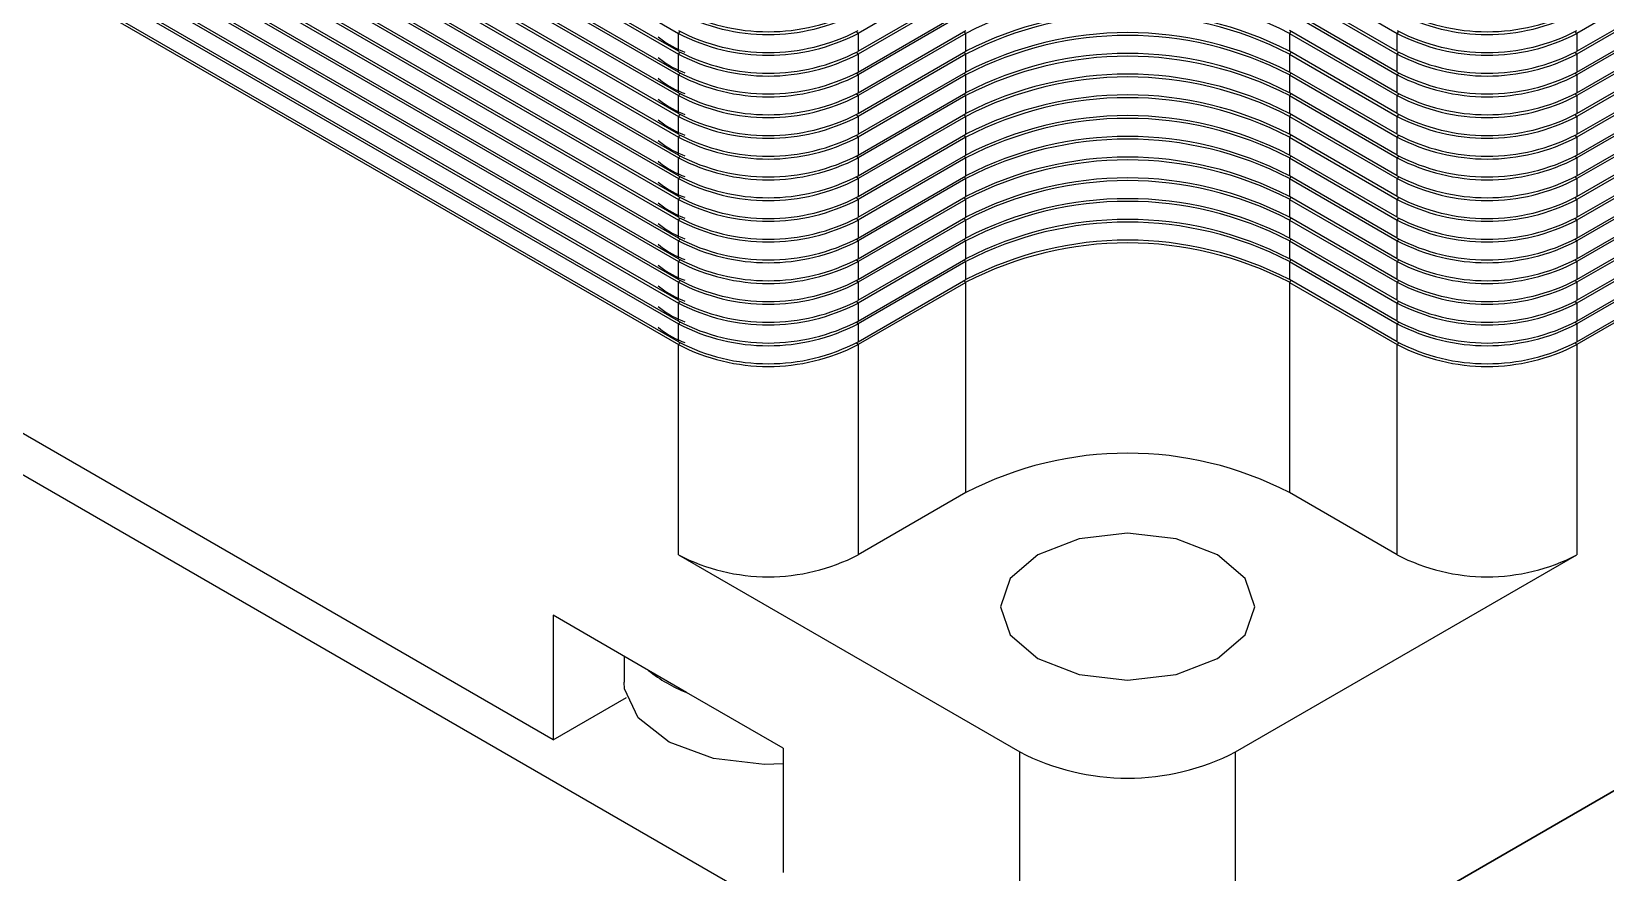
# Model space of a CAD drawing. Header units: millimetres. Extents: x 334 to 3694, y 0 to 2376.
# Drawn here: x 3096.23 to 3114.81, y 1048.82 to 1058.75 of the extents above; entities that cross this region are included whole.
import ezdxf

# ---------------------------------------------------------------- set-up
doc = ezdxf.new("R2010")
doc.units = ezdxf.units.MM
doc.header["$LTSCALE"] = 3
doc.layers.add('1_외형선', color=7, linetype='Continuous', lineweight=25)

msp = doc.modelspace()

# ---------------------------------------------------------------- linework, layer by layer
at = {"layer": '1_외형선'}
for p, q in [((3089.016, 1067.302), (3103.866, 1058.73)), ((3103.866, 1058.518), (3089.016, 1067.09)), ((3089.016, 1067.057), (3103.866, 1058.485)), ((3103.866, 1058.273), (3089.016, 1066.845)), ((3089.016, 1066.812), (3103.866, 1058.24)), ((3103.866, 1058.028), (3089.016, 1066.6)), ((3089.016, 1066.568), (3103.866, 1057.995)), ((3103.866, 1057.783), (3089.016, 1066.355)), ((3089.016, 1066.323), (3103.866, 1057.75)), ((3103.866, 1057.538), (3089.016, 1066.11)), ((3089.016, 1066.078), (3103.866, 1057.505)), ((3103.866, 1057.293), (3089.016, 1065.865)), ((3089.016, 1065.833), (3103.866, 1057.26)), ((3103.866, 1057.048), (3089.016, 1065.62)), ((3089.016, 1065.588), (3103.866, 1057.015)), ((3103.866, 1056.803), (3089.016, 1065.375)), ((3089.016, 1065.343), (3103.866, 1056.77)), ((3103.866, 1056.558), (3089.016, 1065.13)), ((3089.016, 1065.098), (3103.866, 1056.525)), ((3103.866, 1056.313), (3089.016, 1064.885)), ((3089.016, 1064.853), (3103.866, 1056.28)), ((3103.866, 1056.068), (3089.016, 1064.64)), ((3089.016, 1064.608), (3103.866, 1056.036)), ((3109.593, 1046.719), (3140.565, 1064.599)), ((3103.866, 1055.823), (3089.016, 1064.396)), ((3089.016, 1064.363), (3103.866, 1055.791)), ((3103.866, 1055.578), (3089.016, 1064.151)), ((3089.016, 1064.118), (3103.866, 1055.546)), ((3103.866, 1055.333), (3089.016, 1063.906)), ((3089.016, 1063.873), (3103.866, 1055.301)), ((3103.866, 1055.088), (3089.016, 1063.661)), ((3089.016, 1063.628), (3103.866, 1055.056)), ((3121.897, 1063.016), (3114.472, 1058.73)), ((3114.472, 1058.518), (3121.897, 1062.804)), ((3121.897, 1062.771), (3114.472, 1058.485)), ((3114.472, 1058.273), (3121.897, 1062.559)), ((3121.897, 1062.526), (3114.472, 1058.24)), ((3114.472, 1058.028), (3121.897, 1062.314)), ((3121.897, 1062.281), (3114.472, 1057.995)), ((3114.472, 1057.783), (3121.897, 1062.069)), ((3121.897, 1062.036), (3114.472, 1057.75)), ((3114.472, 1057.538), (3121.897, 1061.824)), ((3121.897, 1061.791), (3114.472, 1057.505)), ((3114.472, 1057.293), (3121.897, 1061.579)), ((3121.897, 1061.546), (3114.472, 1057.26)), ((3114.472, 1057.048), (3121.897, 1061.334)), ((3121.897, 1061.302), (3114.472, 1057.015)), ((3114.472, 1056.803), (3121.897, 1061.089)), ((3121.897, 1061.057), (3114.472, 1056.77)), ((3114.472, 1056.558), (3121.897, 1060.844)), ((3121.897, 1060.812), (3114.472, 1056.525)), ((3107.896, 1046.719), (3084.137, 1060.435)), ((3102.387, 1050.39), (3084.986, 1060.435)), ((3114.472, 1056.313), (3121.897, 1060.599)), ((3121.897, 1060.567), (3114.472, 1056.28)), ((3114.472, 1056.068), (3121.897, 1060.354)), ((3121.897, 1060.322), (3114.472, 1056.036)), ((3114.472, 1055.823), (3121.897, 1060.109)), ((3121.897, 1060.077), (3114.472, 1055.791)), ((3114.472, 1055.578), (3121.897, 1059.864)), ((3121.897, 1059.832), (3114.472, 1055.546)), ((3114.472, 1055.333), (3121.897, 1059.619)), ((3121.897, 1059.587), (3114.472, 1055.301)), ((3107.26, 1059.465), (3105.987, 1058.73)), ((3111.078, 1059.465), (3112.351, 1058.73)), ((3114.472, 1055.088), (3121.897, 1059.374)), ((3121.897, 1059.342), (3114.472, 1055.056)), ((3105.987, 1058.518), (3107.26, 1059.253)), ((3107.26, 1059.22), (3105.987, 1058.485)), ((3112.351, 1058.518), (3111.078, 1059.253)), ((3111.078, 1059.22), (3112.351, 1058.485)), ((3105.987, 1058.273), (3107.26, 1059.008)), ((3107.26, 1058.975), (3105.987, 1058.24)), ((3112.351, 1058.273), (3111.078, 1059.008)), ((3111.078, 1058.975), (3112.351, 1058.24)), ((3103.866, 1058.73), (3103.887, 1058.751)), ((3105.987, 1058.73), (3105.966, 1058.751)), ((3105.987, 1058.028), (3107.26, 1058.763)), ((3107.26, 1058.73), (3107.239, 1058.75)), ((3112.351, 1058.028), (3111.078, 1058.763)), ((3111.078, 1058.73), (3111.099, 1058.75)), ((3112.351, 1058.73), (3112.372, 1058.751)), ((3114.472, 1058.73), (3114.451, 1058.751)), ((3103.866, 1058.518), (3103.866, 1058.73)), ((3105.987, 1058.73), (3105.987, 1058.518)), ((3107.26, 1058.73), (3105.987, 1057.995)), ((3107.26, 1058.518), (3107.26, 1058.73)), ((3111.078, 1058.73), (3111.078, 1058.518)), ((3111.078, 1058.73), (3112.351, 1057.995)), ((3112.351, 1058.518), (3112.351, 1058.73)), ((3114.472, 1058.73), (3114.472, 1058.518)), ((3103.866, 1058.485), (3103.887, 1058.506)), ((3103.866, 1058.273), (3103.866, 1058.485)), ((3103.905, 1058.523), (3103.94, 1058.508)), ((3105.987, 1058.485), (3105.966, 1058.506)), ((3105.987, 1057.783), (3107.26, 1058.518)), ((3105.987, 1058.485), (3105.987, 1058.273)), ((3107.26, 1058.485), (3105.987, 1057.75)), ((3107.26, 1058.485), (3107.239, 1058.505)), ((3107.26, 1058.273), (3107.26, 1058.485)), ((3112.351, 1057.783), (3111.078, 1058.518)), ((3111.078, 1058.485), (3111.099, 1058.505)), ((3111.078, 1058.485), (3111.078, 1058.273)), ((3111.078, 1058.485), (3112.351, 1057.75)), ((3112.351, 1058.485), (3112.372, 1058.506)), ((3112.351, 1058.273), (3112.351, 1058.485)), ((3114.472, 1058.485), (3114.451, 1058.506)), ((3114.472, 1058.485), (3114.472, 1058.273)), ((3103.866, 1058.24), (3103.887, 1058.261)), ((3103.866, 1058.028), (3103.866, 1058.24)), ((3103.905, 1058.278), (3103.94, 1058.263)), ((3105.987, 1058.24), (3105.966, 1058.261)), ((3105.987, 1057.538), (3107.26, 1058.273)), ((3105.987, 1058.24), (3105.987, 1058.028)), ((3107.26, 1058.24), (3105.987, 1057.505)), ((3107.26, 1058.24), (3107.239, 1058.26)), ((3107.26, 1058.028), (3107.26, 1058.24)), ((3112.351, 1057.538), (3111.078, 1058.273)), ((3111.078, 1058.24), (3111.099, 1058.26)), ((3111.078, 1058.24), (3111.078, 1058.028)), ((3111.078, 1058.24), (3112.351, 1057.505)), ((3112.351, 1058.24), (3112.372, 1058.261)), ((3112.351, 1058.028), (3112.351, 1058.24)), ((3114.472, 1058.24), (3114.451, 1058.261)), ((3114.472, 1058.24), (3114.472, 1058.028)), ((3103.866, 1057.995), (3103.887, 1058.016)), ((3103.905, 1058.033), (3103.94, 1058.018)), ((3105.987, 1057.995), (3105.966, 1058.016)), ((3105.987, 1057.293), (3107.26, 1058.028)), ((3107.26, 1057.995), (3107.239, 1058.016)), ((3112.351, 1057.293), (3111.078, 1058.028)), ((3111.078, 1057.995), (3111.099, 1058.016)), ((3112.351, 1057.995), (3112.372, 1058.016)), ((3114.472, 1057.995), (3114.451, 1058.016)), ((3103.866, 1057.783), (3103.866, 1057.995)), ((3105.987, 1057.995), (3105.987, 1057.783)), ((3107.26, 1057.995), (3105.987, 1057.26)), ((3107.26, 1057.783), (3107.26, 1057.995)), ((3111.078, 1057.995), (3111.078, 1057.783)), ((3111.078, 1057.995), (3112.351, 1057.26)), ((3112.351, 1057.783), (3112.351, 1057.995)), ((3114.472, 1057.995), (3114.472, 1057.783)), ((3103.866, 1057.75), (3103.887, 1057.771)), ((3103.866, 1057.538), (3103.866, 1057.75)), ((3103.905, 1057.788), (3103.94, 1057.773)), ((3105.987, 1057.75), (3105.966, 1057.771)), ((3105.987, 1057.048), (3107.26, 1057.783)), ((3105.987, 1057.75), (3105.987, 1057.538)), ((3107.26, 1057.75), (3105.987, 1057.015)), ((3107.26, 1057.75), (3107.239, 1057.771)), ((3107.26, 1057.538), (3107.26, 1057.75)), ((3112.351, 1057.048), (3111.078, 1057.783)), ((3111.078, 1057.75), (3111.099, 1057.771)), ((3111.078, 1057.75), (3111.078, 1057.538)), ((3111.078, 1057.75), (3112.351, 1057.015)), ((3112.351, 1057.75), (3112.372, 1057.771)), ((3112.351, 1057.538), (3112.351, 1057.75)), ((3114.472, 1057.75), (3114.451, 1057.771)), ((3114.472, 1057.75), (3114.472, 1057.538)), ((3103.866, 1057.505), (3103.887, 1057.526)), ((3103.866, 1057.293), (3103.866, 1057.505)), ((3103.905, 1057.543), (3103.94, 1057.528)), ((3105.987, 1057.505), (3105.966, 1057.526)), ((3105.987, 1056.803), (3107.26, 1057.538)), ((3105.987, 1057.505), (3105.987, 1057.293)), ((3107.26, 1057.505), (3105.987, 1056.77)), ((3107.26, 1057.505), (3107.239, 1057.526)), ((3107.26, 1057.293), (3107.26, 1057.505)), ((3112.351, 1056.803), (3111.078, 1057.538)), ((3111.078, 1057.505), (3111.099, 1057.526)), ((3111.078, 1057.505), (3111.078, 1057.293)), ((3111.078, 1057.505), (3112.351, 1056.77)), ((3112.351, 1057.505), (3112.372, 1057.526)), ((3112.351, 1057.293), (3112.351, 1057.505)), ((3114.472, 1057.505), (3114.451, 1057.526)), ((3114.472, 1057.505), (3114.472, 1057.293)), ((3103.866, 1057.26), (3103.887, 1057.281)), ((3103.905, 1057.298), (3103.94, 1057.283)), ((3105.987, 1057.26), (3105.966, 1057.281)), ((3105.987, 1056.558), (3107.26, 1057.293)), ((3107.26, 1057.26), (3107.239, 1057.281)), ((3112.351, 1056.558), (3111.078, 1057.293)), ((3111.078, 1057.26), (3111.099, 1057.281)), ((3112.351, 1057.26), (3112.372, 1057.281)), ((3114.472, 1057.26), (3114.451, 1057.281)), ((3103.866, 1057.048), (3103.866, 1057.26)), ((3105.987, 1057.26), (3105.987, 1057.048)), ((3107.26, 1057.26), (3105.987, 1056.525)), ((3107.26, 1057.048), (3107.26, 1057.26)), ((3127.842, 1057.254), (3110.442, 1047.209)), ((3111.078, 1057.26), (3111.078, 1057.048)), ((3111.078, 1057.26), (3112.351, 1056.525)), ((3112.351, 1057.048), (3112.351, 1057.26)), ((3114.472, 1057.26), (3114.472, 1057.048)), ((3103.866, 1057.015), (3103.887, 1057.036)), ((3103.866, 1056.803), (3103.866, 1057.015)), ((3103.905, 1057.053), (3103.94, 1057.039)), ((3105.987, 1057.015), (3105.966, 1057.036)), ((3105.987, 1056.313), (3107.26, 1057.048)), ((3105.987, 1057.015), (3105.987, 1056.803)), ((3107.26, 1057.015), (3105.987, 1056.28)), ((3107.26, 1057.015), (3107.239, 1057.036)), ((3107.26, 1056.803), (3107.26, 1057.015)), ((3112.351, 1056.313), (3111.078, 1057.048)), ((3111.078, 1057.015), (3111.099, 1057.036)), ((3111.078, 1057.015), (3111.078, 1056.803)), ((3111.078, 1057.015), (3112.351, 1056.28)), ((3112.351, 1057.015), (3112.372, 1057.036)), ((3112.351, 1056.803), (3112.351, 1057.015)), ((3114.472, 1057.015), (3114.451, 1057.036)), ((3114.472, 1057.015), (3114.472, 1056.803)), ((3103.866, 1056.77), (3103.887, 1056.791)), ((3103.866, 1056.558), (3103.866, 1056.77)), ((3103.905, 1056.808), (3103.94, 1056.794)), ((3105.987, 1056.77), (3105.966, 1056.791)), ((3105.987, 1056.068), (3107.26, 1056.803)), ((3105.987, 1056.77), (3105.987, 1056.558)), ((3107.26, 1056.77), (3105.987, 1056.036)), ((3107.26, 1056.77), (3107.239, 1056.791)), ((3107.26, 1056.558), (3107.26, 1056.77)), ((3112.351, 1056.068), (3111.078, 1056.803)), ((3111.078, 1056.77), (3111.099, 1056.791)), ((3111.078, 1056.77), (3111.078, 1056.558)), ((3111.078, 1056.77), (3112.351, 1056.036)), ((3112.351, 1056.77), (3112.372, 1056.791)), ((3112.351, 1056.558), (3112.351, 1056.77)), ((3114.472, 1056.77), (3114.451, 1056.791)), ((3114.472, 1056.77), (3114.472, 1056.558)), ((3103.866, 1056.525), (3103.887, 1056.546)), ((3103.866, 1056.313), (3103.866, 1056.525)), ((3103.905, 1056.563), (3103.94, 1056.549)), ((3105.987, 1056.525), (3105.966, 1056.546)), ((3105.987, 1055.823), (3107.26, 1056.558)), ((3105.987, 1056.525), (3105.987, 1056.313)), ((3107.26, 1056.525), (3105.987, 1055.791)), ((3107.26, 1056.525), (3107.239, 1056.546)), ((3107.26, 1056.313), (3107.26, 1056.525)), ((3112.351, 1055.823), (3111.078, 1056.558)), ((3111.078, 1056.525), (3111.099, 1056.546)), ((3111.078, 1056.525), (3111.078, 1056.313)), ((3111.078, 1056.525), (3112.351, 1055.791)), ((3112.351, 1056.525), (3112.372, 1056.546)), ((3112.351, 1056.313), (3112.351, 1056.525)), ((3114.472, 1056.525), (3114.451, 1056.546)), ((3114.472, 1056.525), (3114.472, 1056.313)), ((3103.866, 1056.28), (3103.887, 1056.301)), ((3103.866, 1056.068), (3103.866, 1056.28)), ((3103.905, 1056.318), (3103.94, 1056.304)), ((3105.987, 1056.28), (3105.966, 1056.301)), ((3105.987, 1055.578), (3107.26, 1056.313)), ((3105.987, 1056.28), (3105.987, 1056.068)), ((3107.26, 1056.28), (3105.987, 1055.546)), ((3107.26, 1056.28), (3107.239, 1056.301)), ((3107.26, 1056.068), (3107.26, 1056.28)), ((3112.351, 1055.578), (3111.078, 1056.313)), ((3111.078, 1056.28), (3111.099, 1056.301)), ((3111.078, 1056.28), (3111.078, 1056.068)), ((3111.078, 1056.28), (3112.351, 1055.546)), ((3112.351, 1056.28), (3112.372, 1056.301)), ((3112.351, 1056.068), (3112.351, 1056.28)), ((3114.472, 1056.28), (3114.451, 1056.301)), ((3114.472, 1056.28), (3114.472, 1056.068)), ((3103.866, 1056.036), (3103.887, 1056.056)), ((3103.866, 1055.823), (3103.866, 1056.036)), ((3103.905, 1056.073), (3103.94, 1056.059)), ((3105.987, 1056.036), (3105.966, 1056.056)), ((3105.987, 1055.333), (3107.26, 1056.068)), ((3105.987, 1056.036), (3105.987, 1055.823)), ((3107.26, 1056.035), (3105.987, 1055.301)), ((3107.26, 1056.035), (3107.239, 1056.056)), ((3107.26, 1055.823), (3107.26, 1056.035)), ((3112.351, 1055.333), (3111.078, 1056.068)), ((3111.078, 1056.035), (3111.099, 1056.056)), ((3111.078, 1056.035), (3111.078, 1055.823)), ((3111.078, 1056.035), (3112.351, 1055.301)), ((3112.351, 1056.036), (3112.372, 1056.056)), ((3112.351, 1055.823), (3112.351, 1056.036)), ((3114.472, 1056.036), (3114.451, 1056.056)), ((3114.472, 1056.036), (3114.472, 1055.823)), ((3103.866, 1055.791), (3103.887, 1055.811)), ((3103.866, 1055.578), (3103.866, 1055.791)), ((3103.905, 1055.828), (3103.94, 1055.814)), ((3105.987, 1055.791), (3105.966, 1055.811)), ((3105.987, 1055.088), (3107.26, 1055.823)), ((3105.987, 1055.791), (3105.987, 1055.578)), ((3107.26, 1055.79), (3105.987, 1055.056)), ((3107.26, 1055.79), (3107.239, 1055.811)), ((3107.26, 1053.308), (3107.26, 1055.79)), ((3112.351, 1055.088), (3111.078, 1055.823)), ((3111.078, 1055.79), (3111.099, 1055.811)), ((3111.078, 1055.79), (3111.078, 1053.308)), ((3111.078, 1055.79), (3112.351, 1055.056)), ((3112.351, 1055.791), (3112.372, 1055.811)), ((3112.351, 1055.578), (3112.351, 1055.791)), ((3114.472, 1055.791), (3114.451, 1055.811)), ((3114.472, 1055.791), (3114.472, 1055.578)), ((3103.866, 1055.546), (3103.887, 1055.566)), ((3103.866, 1055.333), (3103.866, 1055.546)), ((3103.905, 1055.583), (3103.94, 1055.569)), ((3105.987, 1055.546), (3105.966, 1055.566)), ((3105.987, 1055.546), (3105.987, 1055.333)), ((3112.351, 1055.546), (3112.372, 1055.566)), ((3112.351, 1055.333), (3112.351, 1055.546)), ((3114.472, 1055.546), (3114.451, 1055.566)), ((3114.472, 1055.546), (3114.472, 1055.333)), ((3103.866, 1055.301), (3103.887, 1055.321)), ((3103.866, 1055.088), (3103.866, 1055.301)), ((3103.905, 1055.338), (3103.94, 1055.324)), ((3105.987, 1055.301), (3105.966, 1055.321)), ((3105.987, 1055.301), (3105.987, 1055.088)), ((3112.351, 1055.301), (3112.372, 1055.321)), ((3112.351, 1055.088), (3112.351, 1055.301)), ((3114.472, 1055.301), (3114.451, 1055.321)), ((3114.472, 1055.301), (3114.472, 1055.088)), ((3103.866, 1055.056), (3103.887, 1055.076)), ((3103.866, 1052.573), (3103.866, 1055.056)), ((3103.905, 1055.093), (3103.94, 1055.079)), ((3105.987, 1055.056), (3105.966, 1055.076)), ((3105.987, 1055.056), (3105.987, 1052.573)), ((3112.351, 1055.056), (3112.372, 1055.076)), ((3112.351, 1052.573), (3112.351, 1055.056)), ((3114.472, 1055.056), (3114.451, 1055.076)), ((3114.472, 1055.056), (3114.472, 1052.573)), ((3107.26, 1053.308), (3105.987, 1052.573)), ((3112.351, 1052.573), (3111.078, 1053.308)), ((3103.866, 1052.573), (3107.896, 1050.247)), ((3110.442, 1050.247), (3114.472, 1052.573)), ((3103.514, 1051.209), (3102.387, 1051.859)), ((3102.387, 1051.859), (3102.387, 1050.39)), ((3103.225, 1051.375), (3103.225, 1051.068)), ((3103.963, 1050.949), (3103.514, 1051.209)), ((3105.102, 1050.292), (3103.963, 1050.949)), ((3102.387, 1050.39), (3103.254, 1050.89)), ((3105.102, 1050.292), (3105.102, 1048.822)), ((3107.896, 1047.209), (3107.896, 1050.247)), ((3110.442, 1047.209), (3110.442, 1050.247))]:
    msp.add_line(p, q, dxfattribs=at)
at = {"layer": '1_외형선', "flags": 128}
for points in [[(3108.108, 1052.573), (3107.783, 1052.292), (3107.669, 1051.961), (3107.783, 1051.63), (3108.108, 1051.349), (3108.595, 1051.161), (3109.169, 1051.095), (3109.743, 1051.161), (3110.23, 1051.349), (3110.555, 1051.63), (3110.669, 1051.961), (3110.555, 1052.292), (3110.23, 1052.573), (3109.743, 1052.761), (3109.169, 1052.827), (3108.595, 1052.761), (3108.108, 1052.573)], [(3105.102, 1050.105), (3104.883, 1050.098), (3104.278, 1050.169), (3103.757, 1050.36), (3103.391, 1050.647), (3103.23, 1050.991), (3103.225, 1051.068)]]:
    msp.add_lwpolyline(points, dxfattribs=at)
at = {"layer": '1_외형선'}
for centre, radius, start, end in [((3109.169, 1055.045), 4.15, 62.6097, 117.3903), ((3104.926, 1061.055), 2.306, 242.6097, 297.3903), ((3104.926, 1061.022), 2.306, 242.6097, 297.3903), ((3109.169, 1054.833), 4.15, 62.6097, 117.3903), ((3109.169, 1054.8), 4.15, 62.6097, 117.3903), ((3113.412, 1061.055), 2.306, 242.6097, 297.3903), ((3113.412, 1061.022), 2.306, 242.6097, 297.3903), ((3104.926, 1060.81), 2.306, 242.6097, 297.3903), ((3113.412, 1060.81), 2.306, 242.6097, 297.3903), ((3104.926, 1060.777), 2.306, 242.6097, 297.3903), ((3109.169, 1054.588), 4.15, 62.6097, 117.3903), ((3109.169, 1054.555), 4.15, 62.6097, 117.3903), ((3113.412, 1060.777), 2.306, 242.6097, 297.3903), ((3104.926, 1060.565), 2.306, 242.6097, 297.3903), ((3104.926, 1060.532), 2.306, 242.6097, 297.3903), ((3109.169, 1054.343), 4.15, 62.6097, 117.3903), ((3109.169, 1054.31), 4.15, 62.6097, 117.3903), ((3113.412, 1060.565), 2.306, 242.6097, 297.3903), ((3113.412, 1060.532), 2.306, 242.6097, 297.3903), ((3104.926, 1060.32), 2.306, 242.6097, 297.3903), ((3104.926, 1060.287), 2.306, 242.6097, 297.3903), ((3109.169, 1054.098), 4.15, 62.6097, 117.3903), ((3109.169, 1054.065), 4.15, 62.6097, 117.3903), ((3113.412, 1060.32), 2.306, 242.6097, 297.3903), ((3113.412, 1060.287), 2.306, 242.6097, 297.3903), ((3104.926, 1060.075), 2.306, 242.6097, 297.3903), ((3113.412, 1060.075), 2.306, 242.6097, 297.3903), ((3104.926, 1060.042), 2.306, 242.6097, 297.3903), ((3109.169, 1053.853), 4.15, 62.6097, 117.3903), ((3109.169, 1053.82), 4.15, 62.6097, 117.3903), ((3113.412, 1060.042), 2.306, 242.6097, 297.3903), ((3104.926, 1059.83), 2.306, 242.6097, 297.3903), ((3104.926, 1059.797), 2.306, 242.6097, 297.3903), ((3109.169, 1053.608), 4.15, 62.6097, 117.3903), ((3109.169, 1053.576), 4.15, 62.6097, 117.3903), ((3113.412, 1059.83), 2.306, 242.6097, 297.3903), ((3113.412, 1059.797), 2.306, 242.6097, 297.3903), ((3104.926, 1059.585), 2.306, 242.6097, 297.3903), ((3104.926, 1059.552), 2.306, 242.6097, 297.3903), ((3109.169, 1053.363), 4.15, 62.6097, 117.3903), ((3109.169, 1053.331), 4.15, 62.6097, 117.3903), ((3113.412, 1059.585), 2.306, 242.6097, 297.3903), ((3113.412, 1059.552), 2.306, 242.6097, 297.3903), ((3104.926, 1059.34), 2.306, 242.6097, 297.3903), ((3109.169, 1053.118), 4.15, 62.6097, 117.3903), ((3113.412, 1059.34), 2.306, 242.6097, 297.3903), ((3104.926, 1059.307), 2.306, 242.6097, 297.3903), ((3109.169, 1053.086), 4.15, 62.6097, 117.3903), ((3113.412, 1059.307), 2.306, 242.6097, 297.3903), ((3104.926, 1059.095), 2.306, 242.6097, 297.3903), ((3104.926, 1059.062), 2.306, 242.6097, 297.3903), ((3109.169, 1052.873), 4.15, 62.6097, 117.3903), ((3109.169, 1052.841), 4.15, 62.6097, 117.3903), ((3113.412, 1059.095), 2.306, 242.6097, 297.3903), ((3113.412, 1059.062), 2.306, 242.6097, 297.3903), ((3104.926, 1058.85), 2.306, 242.6097, 297.3903), ((3104.926, 1058.817), 2.306, 242.6097, 297.3903), ((3109.169, 1052.628), 4.15, 62.6097, 117.3903), ((3109.169, 1052.596), 4.15, 62.6097, 117.3903), ((3113.412, 1058.85), 2.306, 242.6097, 297.3903), ((3113.412, 1058.817), 2.306, 242.6097, 297.3903), ((3104.926, 1058.605), 2.306, 242.6097, 297.3903), ((3104.926, 1058.573), 2.306, 242.6097, 297.3903), ((3109.169, 1052.383), 4.15, 62.6097, 117.3903), ((3113.412, 1058.605), 2.306, 242.6097, 297.3903), ((3113.412, 1058.573), 2.306, 242.6097, 297.3903), ((3109.169, 1052.351), 4.15, 62.6097, 117.3903), ((3104.926, 1058.36), 2.306, 242.6097, 297.3903), ((3104.926, 1058.328), 2.306, 242.6097, 297.3903), ((3109.169, 1052.138), 4.15, 62.6097, 117.3903), ((3109.169, 1052.106), 4.15, 62.6097, 117.3903), ((3113.412, 1058.36), 2.306, 242.6097, 297.3903), ((3113.412, 1058.328), 2.306, 242.6097, 297.3903), ((3104.926, 1058.115), 2.306, 242.6097, 297.3903), ((3104.926, 1058.083), 2.306, 242.6097, 297.3903), ((3113.412, 1058.115), 2.306, 242.6097, 297.3903), ((3113.412, 1058.083), 2.306, 242.6097, 297.3903), ((3104.926, 1057.87), 2.306, 242.6097, 297.3903), ((3104.926, 1057.838), 2.306, 242.6097, 297.3903), ((3113.412, 1057.87), 2.306, 242.6097, 297.3903), ((3113.412, 1057.838), 2.306, 242.6097, 297.3903), ((3104.926, 1057.625), 2.306, 242.6097, 297.3903), ((3104.926, 1057.593), 2.306, 242.6097, 297.3903), ((3113.412, 1057.625), 2.306, 242.6097, 297.3903), ((3113.412, 1057.593), 2.306, 242.6097, 297.3903), ((3104.926, 1057.38), 2.306, 242.6097, 297.3903), ((3104.926, 1057.348), 2.306, 242.6097, 297.3903), ((3113.412, 1057.38), 2.306, 242.6097, 297.3903), ((3113.412, 1057.348), 2.306, 242.6097, 297.3903), ((3104.926, 1057.135), 2.306, 242.6097, 297.3903), ((3104.926, 1057.103), 2.306, 242.6097, 297.3903), ((3113.412, 1057.135), 2.306, 242.6097, 297.3903), ((3113.412, 1057.103), 2.306, 242.6097, 297.3903), ((3109.169, 1049.623), 4.15, 62.6097, 117.3903), ((3104.926, 1054.62), 2.306, 242.6097, 297.3903), ((3113.412, 1054.62), 2.306, 242.6097, 297.3903), ((3104.516, 1052.426), 1.577, 230.5293, 249.4761), ((3109.169, 1052.703), 2.767, 242.6097, 297.3903)]:
    msp.add_arc(centre, radius, start, end, dxfattribs=at)
for centre in [(3104.905, 1059.681), (3104.905, 1059.436), (3104.905, 1059.191), (3104.905, 1058.946), (3104.905, 1058.701), (3104.905, 1058.456), (3104.905, 1058.211), (3104.905, 1057.966), (3104.905, 1057.721), (3104.905, 1057.476), (3104.905, 1057.231), (3104.905, 1056.986), (3104.905, 1056.741), (3104.905, 1056.496), (3104.905, 1056.251)]:
    msp.add_ellipse(centre, major_axis=(1.536, 0.653), ratio=0.711486, start_param=3.496209, end_param=3.745265, dxfattribs=at)

doc.saveas('drawing.dxf')
